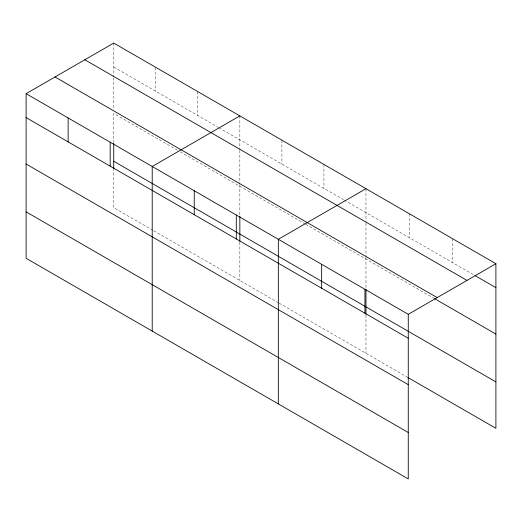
<?xml version="1.0" encoding="UTF-8"?>
<svg xmlns="http://www.w3.org/2000/svg" width="522" height="522" viewBox="0 0 522 522"><rect width="100%" height="100%" fill="white"/><g stroke="black" fill="none" stroke-linecap="round" stroke-linejoin="round"><path stroke-width="0.39" stroke-dasharray="2.61 1.96" d="M113.737 67.012L218.131 127.283M218.835 127.688L343.548 199.691M344.246 200.096L474.244 275.153M177.5 150.245L113.737 113.437L113.737 142.617M180.299 151.863L305.011 223.866M305.709 224.271L433.73 298.179M152.972 230.339L113.737 207.684L113.737 169.409M153.677 230.744L278.389 302.74M279.087 303.145L407.878 377.504M452.587 238.711L452.587 262.644M409.274 213.707L409.274 237.64M365.968 188.703L365.968 222.411M365.968 223.22L365.968 256.615M365.968 257.431L365.968 288.242M365.968 315.027L365.968 353.309M323.927 164.43L323.927 188.364M281.893 140.157L281.893 164.097M239.852 115.891L239.852 149.599M239.852 150.414L239.852 183.803M239.852 184.618L239.852 216.238M239.852 242.221L239.852 280.497M197.812 91.618L197.812 115.558M155.778 67.351L155.778 91.285M113.737 43.078L113.737 76.786M113.737 77.602L113.737 109.366"/><path stroke-width="0.78" d="M408.263 384.675L408.263 314.316L26.1 93.679L26.1 258.286L408.263 478.922L408.263 384.675L26.1 164.032M407.878 377.504L495.9 428.321L495.9 263.714L113.737 43.078L26.1 93.679M239.852 115.891L152.215 166.485L152.215 331.092M365.968 188.703L278.324 239.298L278.324 403.904M408.263 314.316L495.9 263.714M474.942 275.551L495.9 287.655M84.818 59.776L466.981 280.412M55.019 76.982L437.182 297.618M434.428 298.584L495.9 334.073M113.737 161.265L495.9 381.902M26.1 117.613L408.263 338.249M26.1 211.86L408.263 432.503M365.968 289.051L365.968 314.211M364.95 289.312L364.95 313.246M321.637 264.302L321.637 288.242M239.852 216.238L239.852 241.405M236.29 215.025L236.29 238.965M194.249 190.758L194.249 214.692M113.737 143.433L113.737 168.593M110.175 142.219L110.175 166.153M68.141 117.946L68.141 141.88"/></g></svg>
